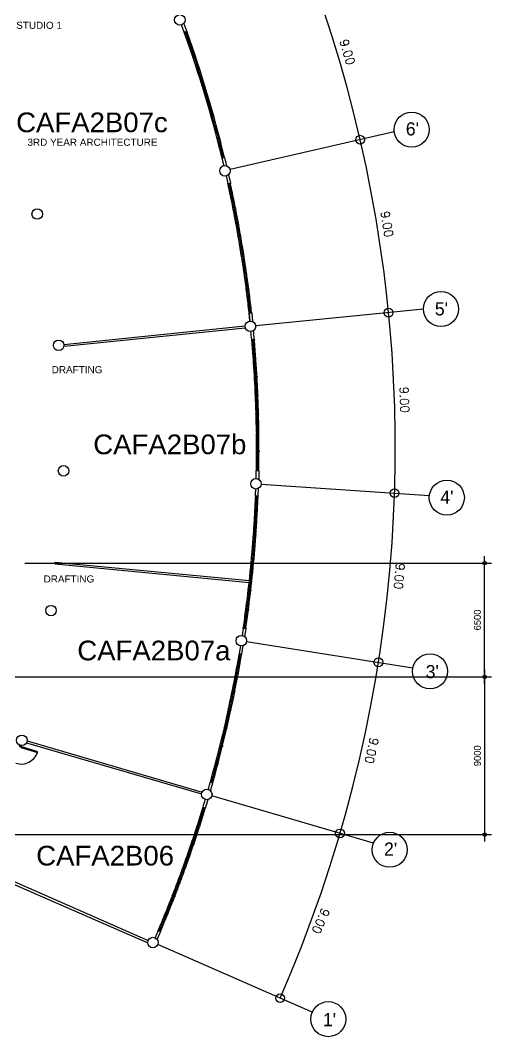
# Model space of a CAD drawing. Header units: millimetres. Extents: x -616979 to 2364082, y 43054 to 1637649.
# Drawn here: x 389505 to 416390, y 52228 to 110240 of the extents above; entities that cross this region are included whole.
import ezdxf

# ---------------------------------------------------------------- set-up
doc = ezdxf.new("R2010")
doc.units = ezdxf.units.MM
for name, color, linetype in [('a-column', 7, 'Continuous'), ('a-dimension', 1, 'Continuous'), ('a-door', 1, 'Continuous'), ('A-TEXT', 7, 'Continuous'), ('a-wall', 5, 'Continuous'), ('a-windows', 7, 'Continuous'), ('a_text', 255, 'Continuous'), ('WALLS', 7, 'Continuous')]:
    doc.layers.add(name, color=color, linetype=linetype)
doc.styles.add('500scale@80cl', font='romans.shx', dxfattribs={"height": 1})
doc.styles.add('arial', font='arial.ttf')
doc.styles.add('Century Gothic', font='GOTHIC.TTF')
doc.styles.add('style1', font='arial.ttf')
doc.dimstyles.new('scale 200', dxfattribs={"dimtxt": 400, "dimasz": 400, "dimexe": 400, "dimexo": 400, "dimgap": 200, "dimtad": 1, "dimdec": 0, "dimzin": 0, "dimdsep": 46, "dimtxsty": 'Century Gothic', "dimblk": 'SMALL', "dimcen": 400, "dimdle": 400, "dimclrd": 1, "dimclre": 1, "dimadec": 0, "dimazin": 0, "dimtfac": 1, "dimtdec": 0, "dimtofl": 0, "dimtmove": 0, "dimatfit": 3, "dimldrblk": 'OPEN90', "dimfxl": 1, "dimtolj": 1, "dimtzin": 0, "dimarcsym": 1})

# ---------------------------------------------------------------- blocks, each defined once
blk = doc.blocks.new('_Small')
at = {"color": 0, "lineweight": -2}
blk.add_circle((0, 0), 0.25, dxfattribs=at)
blk = doc.blocks.new('*D21')
at = {"color": 1, "lineweight": -2, "transparency": 16777216}
for p, q in [((415990, 72362), (415990, 79662)), ((389755, 79262), (416390, 79262)), ((384088, 72762), (416390, 72762))]:
    blk.add_line(p, q, dxfattribs=at)
at = {"layer": 'Defpoints', "color": 0, "transparency": 16777216}
for p in [(389355, 79262), (415990, 79262), (383688, 72762)]:
    blk.add_point(p, dxfattribs=at)
at = {"color": 1, "lineweight": -2, "transparency": 16777216, "xscale": 400, "yscale": 400, "zscale": 400}
for p, rotation in [((415990, 79262), 90), ((415990, 72762), 270)]:
    blk.add_blockref('_Small', p, dxfattribs=dict(at, rotation=rotation))
at = {"color": 0, "transparency": 16777216, "insert": (415580, 76012), "char_height": 400, "attachment_point": 5, "rotation": 90, "style": 'Century Gothic'}
blk.add_mtext('\\A1;6500', dxfattribs=at)
blk = doc.blocks.new('_Open90')
at = {"color": 0, "linetype": 'ByBlock', "lineweight": -2}
for p, q in [((0, 0), (-1, 0)), ((-0.5, 0.5), (0, 0)), ((0, 0), (-0.5, -0.5))]:
    blk.add_line(p, q, dxfattribs=at)
blk = doc.blocks.new('*D22')
at = {"color": 1, "lineweight": -2, "transparency": 16777216}
for p, q in [((415990, 73162), (415990, 63362)), ((384088, 72762), (416390, 72762)), ((384088, 63762), (416390, 63762))]:
    blk.add_line(p, q, dxfattribs=at)
at = {"layer": 'Defpoints', "color": 0, "transparency": 16777216}
for p in [(383688, 72762), (383688, 63762), (415990, 63762)]:
    blk.add_point(p, dxfattribs=at)
at = {"color": 1, "lineweight": -2, "transparency": 16777216, "xscale": 400, "yscale": 400, "zscale": 400}
for p, rotation in [((415990, 72762), 90), ((415990, 63762), 270)]:
    blk.add_blockref('_Small', p, dxfattribs=dict(at, rotation=rotation))
at = {"color": 0, "transparency": 16777216, "insert": (415580, 68262), "char_height": 400, "attachment_point": 5, "rotation": 90, "style": 'Century Gothic'}
blk.add_mtext('\\A1;9000', dxfattribs=at)

msp = doc.modelspace()

# ---------------------------------------------------------------- linework, layer by layer
for p, q in [((410836.272, 103873.898), (401468.759, 101716.679)), ((412495.818, 93749.837), (402929.822, 92803.458)), ((403243.033, 83765.289), (412840.285, 83118.283)), ((402404.936, 74783.576), (411899.627, 73281.995)), ((406150.732, 53629.051), (397343.61, 57481.13))]:
    msp.add_line(p, q)
for centre, radius in [((411827.5, 104006.063), 1000), ((408891.734, 103426.096), 250), ((413495.736, 93762.659), 1000), ((410510.078, 93553.385), 250), ((413832.792, 82996.095), 1000), ((410848.225, 83252.58), 250), ((409928.689, 73593.698), 250), ((412879.711, 73083.411), 1000), ((410579.598, 62894.155), 1000), ((407066.929, 53228.322), 1000)]:
    msp.add_circle(centre, radius)
msp.add_arc((332512.787, 85836.991), 78378.059, 336.37627845, 49.56052121)
at = {"layer": 'a-column'}
for centre in [(398602.809, 110267.156), (401176.41, 101649.355), (390466.24, 99182.938), (402631.279, 92773.923), (391694.178, 91691.898), (391968.624, 84525.362), (402943.712, 83785.468), (391253.042, 76547.244), (402108.619, 74830.439), (389591.155, 69140.379), (400139.605, 66054.738), (397068.751, 57601.349), (397068.751, 57601.349)]:
    msp.add_circle(centre, 300, dxfattribs=at)
at = {"layer": 'a-dimension', "color": 8}
msp.add_line((409653.605, 63271.695), (400427.539, 65970.512), dxfattribs=at)
for centre in [(407738.428, 63831.924), (404322.521, 54428.678)]:
    msp.add_circle(centre, 250, dxfattribs=at)
at = {"layer": 'a-door'}
for points in [[(389458.285, 68866.94), (389443.984, 68819.038), (389539.376, 68788.981), (389553.662, 68836.841)], [(389525.023, 68741.042), (390484.026, 68448.115), (390498.633, 68495.934), (389539.363, 68788.937)]]:
    msp.add_lwpolyline(points, close=True, dxfattribs=at)
for centre, radius, start, end in [((332512.787, 85836.991), 59520.304, 343.30787536, 343.4098342), ((389542.023, 68790.566), 1002.318, 252.75677933, 340.02203374)]:
    msp.add_arc(centre, radius, start, end, dxfattribs=at)
at = {"layer": 'a-wall'}
for p, q in [((398859.083, 109562.305), (398705.319, 109985.214)), ((399000.341, 109612.818), (398833.231, 110075.048)), ((401004.314, 102379.34), (401108.464, 101941.559)), ((401150.021, 102414.532), (401263.751, 101936.359)), ((401243.112, 101356.864), (401340.976, 100917.634)), ((401380.484, 101429.459), (401487.352, 100949.706)), ((402553.689, 93519.895), (402601.368, 93072.428)), ((402702.575, 93536.239), (402754.469, 93047.463)), ((391989.118, 91741.642), (402327.76, 92793.306)), ((391999.238, 91642.155), (402337.88, 92693.82)), ((403111.513, 84532.483), (403100.743, 84041.088)), ((391489.836, 79212.61), (391499.301, 79312.161)), ((391489.836, 79212.61), (402567.726, 78159.299)), ((391499.301, 79312.161), (402577.191, 78258.85)), ((402215.783, 75530.861), (402153.991, 75126.988)), ((402364.297, 75508.902), (402296.932, 75063.973)), ((402061.126, 74534.222), (401987.737, 74090.246)), ((402135.398, 74065.28), (402216.063, 74550.148)), ((397365.625, 58290.083), (397187.502, 57876.845)), ((397503.668, 58231.448), (397304.729, 57786.591))]:
    msp.add_line(p, q, dxfattribs=at)
for centre, radius, start, end in [((332440.707, 85822.958), 70534.198, 5.04631816, 5.4118606), ((332512.787, 85836.991), 70610.798, 5.04010713, 5.43893524), ((332512.787, 85836.991), 70460.798, 358.57549893, 358.94142146), ((332512.787, 85836.991), 70460.798, 357.75537019, 358.08760361), ((332512.787, 85836.991), 70610.798, 357.75537019, 358.12051096), ((332512.787, 85836.991), 70605.798, 353.38879574, 355.08663802), ((333693.862, 85606.247), 69263.019, 343.85176718, 344.18975682), ((331279.603, 86077.745), 71861.638, 343.99426641, 344.35266092), ((332512.787, 85836.991), 70460.798, 343.08483514, 343.45075506), ((332512.787, 85836.991), 70610.798, 343.08483514, 343.48366241)]:
    msp.add_arc(centre, radius, start, end, dxfattribs=at)
at = {"layer": 'a-windows', "linetype": 'ByBlock'}
for p, q in [((398875.883, 109515.325), (398859.083, 109562.305)), ((398859.736, 109562.538), (399000.341, 109612.818)), ((399017.161, 109565.732), (398875.883, 109515.325)), ((399000.341, 109612.818), (399017.161, 109565.732)), ((399357.624, 108588.953), (399215.629, 108540.622)), ((399215.629, 108540.622), (399231.72, 108493.282)), ((399231.72, 108493.282), (399373.757, 108541.515)), ((399365.68, 108565.286), (399357.624, 108588.953)), ((399373.757, 108541.515), (399365.676, 108565.285)), ((399691.456, 107583.511), (399548.747, 107537.314)), ((399548.747, 107537.314), (399564.123, 107489.737)), ((399564.123, 107489.737), (399706.871, 107535.834)), ((399699.152, 107559.725), (399691.456, 107583.511)), ((399706.871, 107535.834), (399699.152, 107559.725)), ((400010.16, 106573.171), (399866.775, 106529.121)), ((399866.775, 106529.121), (399881.442, 106481.321)), ((399881.442, 106481.321), (400024.859, 106525.269)), ((400017.499, 106549.273), (400010.16, 106573.171)), ((400024.859, 106525.269), (400017.495, 106549.271)), ((400313.668, 105558.163), (400169.642, 105516.271)), ((400183.587, 105468.255), (400327.65, 105510.047)), ((400320.65, 105534.158), (400313.668, 105558.163)), ((400327.65, 105510.047), (400320.65, 105534.158)), ((400601.919, 104538.718), (400457.278, 104498.99)), ((400457.278, 104498.99), (400470.499, 104450.77)), ((400470.499, 104450.77), (400615.175, 104490.397)), ((400608.538, 104514.61), (400601.919, 104538.718)), ((400615.175, 104490.397), (400608.534, 104514.609)), ((400874.839, 103515.061), (400729.619, 103477.508)), ((400729.619, 103477.508), (400742.12, 103429.096)), ((400742.12, 103429.096), (400887.369, 103466.547)), ((400881.097, 103490.857), (400874.839, 103515.061)), ((400887.369, 103466.547), (400881.097, 103490.857)), ((401138.259, 102463.129), (400992.483, 102427.811)), ((400992.483, 102427.811), (401004.196, 102379.312)), ((401004.314, 102379.34), (401150.021, 102414.532)), ((401150.021, 102414.532), (401138.259, 102463.129)), ((401340.976, 100917.634), (401487.352, 100949.706)), ((401487.352, 100949.706), (401498.025, 100900.858)), ((401351.475, 100868.861), (401340.797, 100917.595)), ((401498.025, 100900.858), (401351.475, 100868.861)), ((401711.302, 99888.672), (401564.276, 99858.818)), ((401564.276, 99858.818), (401574.208, 99809.814)), ((401574.208, 99809.814), (401721.259, 99839.566)), ((401716.276, 99864.172), (401711.302, 99888.672)), ((401721.259, 99839.566), (401716.276, 99864.172)), ((401914.335, 98848.896), (401766.875, 98821.248)), ((401766.875, 98821.248), (401776.07, 98772.101)), ((401776.07, 98772.101), (401923.553, 98799.644)), ((401918.939, 98824.324), (401914.335, 98848.896)), ((401923.553, 98799.644), (401918.935, 98824.323)), ((402101.743, 97806.191), (401953.901, 97780.759)), ((401953.901, 97780.759), (401962.361, 97731.479)), ((401962.361, 97731.479), (402110.221, 97756.803)), ((402105.978, 97781.552), (402101.743, 97806.191)), ((402110.221, 97756.803), (402105.978, 97781.552)), ((402273.486, 96760.791), (402125.312, 96737.582)), ((402125.312, 96737.582), (402133.024, 96688.181)), ((402133.024, 96688.181), (402281.223, 96711.279)), ((402277.351, 96736.091), (402273.486, 96760.791)), ((402281.223, 96711.279), (402277.351, 96736.091)), ((402429.523, 95712.932), (402281.068, 95691.954)), ((402281.068, 95691.954), (402288.045, 95642.443)), ((402288.045, 95642.443), (402436.519, 95663.308)), ((402433.019, 95688.177), (402429.523, 95712.932)), ((402436.519, 95663.308), (402433.015, 95688.177)), ((402568.913, 94664.007), (402420.458, 94643.029)), ((402420.458, 94643.029), (402427.434, 94593.519)), ((402427.434, 94593.519), (402575.908, 94614.383)), ((402572.409, 94639.253), (402568.913, 94664.007)), ((402575.908, 94614.383), (402572.404, 94639.252)), ((402697.097, 93585.939), (402548.227, 93569.489)), ((402548.227, 93569.489), (402553.672, 93519.893)), ((402553.677, 93519.894), (402702.575, 93536.239)), ((402702.575, 93536.239), (402697.097, 93585.939)), ((402705.51, 91977.485), (402701.126, 92027.186)), ((402701.509, 92027.22), (402850.564, 92040.366)), ((402854.941, 91990.558), (402705.51, 91977.485)), ((402850.564, 92040.366), (402854.941, 91990.558)), ((402937.533, 90959.446), (402787.916, 90948.563)), ((402787.916, 90948.563), (402791.523, 90898.693)), ((402791.523, 90898.693), (402941.153, 90909.47)), ((402939.345, 90934.512), (402937.533, 90959.446)), ((402941.153, 90909.47), (402939.345, 90934.512)), ((402962.444, 84585.14), (402961.547, 84535.254)), ((402961.547, 84535.254), (403111.513, 84532.483)), ((403112.439, 84582.475), (402962.444, 84585.14)), ((403111.513, 84532.483), (403112.439, 84582.475)), ((402868.126, 81983.39), (402865.374, 81933.466)), ((402865.374, 81933.466), (403015.272, 81927.477)), ((403018.029, 81977.508), (402868.126, 81983.39)), ((403015.272, 81927.477), (403018.029, 81977.508)), ((402801.484, 80915.368), (402797.965, 80865.382)), ((402797.965, 80865.382), (402947.922, 80859.484)), ((402951.437, 80909.466), (402801.484, 80915.368)), ((402947.922, 80859.484), (402951.437, 80909.466)), ((402718.635, 79848.487), (402714.373, 79798.673)), ((402714.373, 79798.673), (402864.407, 79792.629)), ((402868.678, 79842.55), (402718.635, 79848.487)), ((402864.407, 79792.629), (402868.678, 79842.55)), ((402631.557, 78852.243), (402626.584, 78802.498)), ((402626.584, 78802.499), (402766.741, 78797.059)), ((402771.722, 78846.948), (402631.582, 78852.493)), ((402766.741, 78797.059), (402771.722, 78846.948)), ((401987.737, 74090.246), (401979.136, 74040.992)), ((401979.136, 74040.992), (402127.052, 74015.874)), ((401987.737, 74090.246), (402135.398, 74065.28)), ((402127.052, 74015.874), (402135.398, 74065.28)), ((400348.627, 66783.832), (400335.118, 66735.802)), ((400479.488, 66695.142), (400335.118, 66735.802)), ((400493.038, 66743.271), (400348.627, 66783.832)), ((399910.678, 65288.309), (399925.195, 65336.044)), ((400054.155, 65244.565), (399910.678, 65288.309)), ((399925.212, 65336.039), (400068.722, 65292.396)), ((400068.722, 65292.396), (400054.155, 65244.565)), ((399586.781, 64254.641), (399602.086, 64302.137)), ((399730.311, 64210.869), (399586.781, 64254.641)), ((399602.086, 64302.137), (399745.607, 64258.467)), ((399745.607, 64258.467), (399730.311, 64210.869)), ((399255.106, 63249.675), (399271.071, 63296.92)), ((399398.614, 63205.912), (399255.106, 63249.675)), ((399271.071, 63296.92), (399414.652, 63253.254)), ((399414.513, 63253.301), (399398.614, 63205.912)), ((398910.929, 62257.181), (398927.64, 62304.288)), ((398910.929, 62257.181), (399049.233, 62198.436)), ((398927.64, 62304.288), (399066.012, 62245.732)), ((399066.012, 62245.732), (399049.233, 62198.436)), ((398549.33, 61262.636), (398566.717, 61309.489)), ((398549.33, 61262.636), (398687.543, 61203.956)), ((398566.717, 61309.489), (398705.011, 61250.932)), ((398704.977, 61250.945), (398687.509, 61203.969)), ((398172.804, 60273.628), (398190.905, 60320.25)), ((398172.804, 60273.628), (398310.905, 60214.987)), ((398190.905, 60320.25), (398329.07, 60261.678)), ((398329.07, 60261.678), (398310.905, 60214.987)), ((397781.467, 59290.38), (397800.279, 59336.768)), ((397781.467, 59290.38), (397919.516, 59231.745)), ((397800.279, 59336.768), (397938.379, 59278.156)), ((397938.379, 59278.156), (397919.516, 59231.745)), ((397365.625, 58290.083), (397385.132, 58336.107)), ((397365.625, 58290.083), (397503.668, 58231.448)), ((397385.132, 58336.107), (397523.226, 58277.566))]:
    msp.add_line(p, q, dxfattribs=at)
at = {"layer": 'a-windows'}
for p, q in [((402601.368, 93072.428), (402553.677, 93519.894)), ((397523.226, 58277.566), (397503.668, 58231.448))]:
    msp.add_line(p, q, dxfattribs=at)
at = {"layer": 'a-windows', "linetype": 'ByBlock'}
for points in [[(402858.143, 89868.735), (402856.706, 89893.694), (403006.459, 89902.33), (403009.319, 89852.412), (402859.565, 89843.832)], [(402973.242, 85617.353), (402973.316, 85642.247), (402973.374, 85667.247), (403123.38, 85666.886), (403123.238, 85616.886)]]:
    msp.add_lwpolyline(points, close=True, dxfattribs=at)
for points in [[(402910.714, 88812.88), (402909.652, 88837.858), (403059.517, 88844.246), (403061.623, 88794.291), (402911.761, 88788.008), (402910.714, 88812.88)], [(402947.438, 87756.355), (402946.752, 87781.346), (403096.695, 87785.485), (403098.056, 87735.504), (402948.112, 87731.471), (402947.433, 87756.355)], [(403118.295, 86701.234), (403117.982, 86726.232), (402967.997, 86724.343), (402968.607, 86674.347), (403118.598, 86676.13), (403118.291, 86701.234)], [(403069.406, 83071.437), (402919.521, 83077.312), (402917.533, 83027.352), (403067.426, 83021.37), (403069.388, 83071.438)], [(402647.99, 77655.421), (402499.525, 77677.352), (402505.303, 77727.016), (402653.773, 77705.196), (402647.99, 77655.421)], [(402515.945, 76593.477), (402367.537, 76615.425), (402374.068, 76664.997), (402522.483, 76643.158), (402515.945, 76593.477)], [(402364.297, 75508.902), (402215.783, 75530.861), (402223.071, 75580.327), (402371.481, 75558.491), (402364.297, 75508.902)], [(401929.818, 72938.413), (401795.253, 72974.29), (401803.955, 73023.715), (401938.978, 72987.763), (401929.818, 72938.413)], [(401727.499, 71893.637), (401593.139, 71929.478), (401603.014, 71978.593), (401737.383, 71942.815), (401727.499, 71893.637)], [(401509.731, 70851.977), (401374.999, 70887.909), (401385.618, 70936.825), (401520.332, 70900.956), (401509.731, 70851.977)], [(401276.571, 69813.69), (401140.884, 69849.818), (401152.254, 69898.568), (401287.876, 69862.422), (401276.571, 69813.69)], [(401028.045, 68778.908), (400890.845, 68815.438), (400902.945, 68863.96), (401040.066, 68827.449), (401028.045, 68778.908)], [(400764.222, 67747.924), (400624.941, 67785.01), (400637.776, 67833.334), (400776.961, 67796.274), (400764.222, 67747.924)]]:
    msp.add_lwpolyline(points, dxfattribs=at)
for centre, radius, start, end in [((332512.787, 85836.991), 70461.016, 13.61884059, 19.63638523), ((332512.787, 85836.991), 70535.798, 13.61884059, 19.63638523), ((332512.787, 85836.991), 70610.581, 13.61884059, 19.63638523), ((332512.787, 85836.991), 70465.798, 11.47859875, 12.31796064), ((332512.787, 85836.991), 70535.798, 11.47859827, 12.31796064), ((332512.787, 85836.991), 70605.798, 11.4785978, 12.31796064), ((332512.787, 85836.991), 70465.798, 10.61894827, 11.43794085), ((332512.787, 85836.991), 70535.798, 10.61894868, 11.43794085), ((332512.787, 85836.991), 70605.798, 10.61894909, 11.43794085), ((332512.787, 85836.991), 70465.798, 9.75929778, 10.57829031), ((332512.787, 85836.991), 70535.798, 9.75929908, 10.57829031), ((332512.787, 85836.991), 70605.798, 9.75930038, 10.57829031), ((332512.787, 85836.991), 70465.798, 8.8996473, 9.71863977), ((332512.787, 85836.991), 70535.798, 8.89964949, 9.71863977), ((332512.787, 85836.991), 70605.798, 8.89965167, 9.71863977), ((332512.787, 85836.991), 70465.798, 8.03999682, 8.85898924), ((332512.787, 85836.991), 70535.798, 8.0399999, 8.85898924), ((332512.787, 85836.991), 70605.798, 8.04000296, 8.85898924), ((332512.787, 85836.991), 70465.798, 7.18039304, 7.99933873), ((332512.787, 85836.991), 70535.798, 7.18038751, 7.99933873), ((332512.787, 85836.991), 70605.798, 7.180382, 7.99933873), ((332512.787, 85836.991), 70465.798, 6.30042012, 7.13980178), ((332512.787, 85836.991), 70535.798, 6.30042012, 7.13980578), ((332512.787, 85836.991), 70605.798, 6.30042012, 7.13980977), ((332512.787, 85836.991), 70465.798, 4.16017242, 4.99953558), ((332512.787, 85836.991), 70535.798, 4.16017242, 4.99953558), ((332512.787, 85836.991), 70605.798, 4.16017242, 4.99953558), ((332512.787, 85836.991), 70465.798, 3.30056667, 4.1195139), ((332512.787, 85836.991), 70535.798, 3.30056667, 4.11951419), ((332512.787, 85836.991), 70605.798, 3.30056667, 4.11951449), ((332512.787, 85836.991), 70465.798, 2.44091774, 3.25995546), ((332512.787, 85836.991), 70535.798, 2.44091774, 3.25997463), ((332512.787, 85836.991), 70605.798, 2.44091774, 3.25999377), ((332512.787, 85836.991), 70465.798, 1.58126881, 2.4003462), ((332512.787, 85836.991), 70535.798, 1.58126881, 2.4003462), ((332512.787, 85836.991), 70605.798, 1.58126881, 2.4003462), ((332512.787, 85836.991), 70465.798, 0.72157669, 1.54069726), ((332512.787, 85836.991), 70535.798, 0.72157669, 1.54069726), ((332512.787, 85836.991), 70605.798, 0.72157669, 1.54069726), ((332512.787, 85836.991), 70465.798, 359.86197094, 0.68091878), ((332512.787, 85836.991), 70535.798, 359.86197094, 0.68091878), ((332512.787, 85836.991), 70605.798, 359.86197094, 0.68091878), ((332512.787, 85836.991), 70465.798, 358.98199305, 359.8213994), ((332512.787, 85836.991), 70535.798, 358.98199305, 359.8213994), ((332512.787, 85836.991), 70605.798, 358.98199305, 359.8213994), ((332512.787, 85836.991), 70465.798, 356.86579221, 357.71471228), ((332512.787, 85836.991), 70535.798, 356.86579221, 357.71471228), ((332512.787, 85836.991), 70605.798, 356.86579221, 357.71471228), ((332512.787, 85836.991), 70465.798, 355.99654302, 356.82513446), ((332512.787, 85836.991), 70535.798, 355.99654302, 356.82513446), ((332512.787, 85836.991), 70605.798, 355.99654302, 356.82513446), ((332512.787, 85836.991), 70465.798, 355.12729322, 355.95584067), ((332512.787, 85836.991), 70535.798, 355.12729322, 355.95584067), ((332512.787, 85836.991), 70605.798, 355.12729322, 355.95584067), ((332512.787, 85836.991), 70465.798, 353.38879574, 355.08663802), ((332512.787, 85836.991), 70465.798, 353.38879574, 355.08663802), ((332512.787, 85836.991), 70605.798, 353.38879574, 355.08663802), ((332512.787, 85836.991), 70535.798, 354.31496068, 355.08663802), ((332512.787, 85836.991), 70535.798, 353.38879574, 354.27419179), ((332512.787, 85836.991), 70465.798, 352.51954412, 353.34813707), ((332512.787, 85836.991), 70535.798, 352.51954412, 353.34813707), ((332512.787, 85836.991), 70605.798, 352.51954412, 353.34813707), ((332512.787, 85836.991), 70465.798, 351.62996938, 352.4788848), ((332512.787, 85836.991), 70535.798, 351.62996938, 352.4788848), ((332512.787, 85836.991), 70605.798, 351.62996938, 352.4788848), ((333693.862, 85606.247), 69263.019, 344.23103095, 350.38721977), ((331279.603, 86077.745), 71861.638, 344.39252544, 350.33795934), ((332512.787, 85836.991), 70535.798, 349.51885073, 350.36260077), ((332512.787, 85836.991), 70535.798, 348.65437984, 349.47809721), ((332512.787, 85836.991), 70535.798, 347.7899137, 348.61365999), ((332512.787, 85836.991), 70535.798, 346.9254662, 347.74923045), ((332512.787, 85836.991), 70535.798, 346.06099558, 346.88481729), ((332512.787, 85836.991), 70535.798, 345.19654357, 346.02037473), ((332512.787, 85836.991), 70535.798, 344.31145683, 345.15592892), ((333188.131, 85573.478), 69741.136, 342.24060424, 343.08948986), ((333188.131, 85573.478), 69811.136, 342.24144214, 343.08948986), ((333188.131, 85573.478), 69881.136, 342.24227835, 343.08948986), ((333188.131, 85573.478), 69741.136, 341.37114956, 342.1996069), ((333188.131, 85573.478), 69811.136, 341.37286783, 342.20044973), ((333188.131, 85573.478), 69881.136, 341.37458265, 342.20129087), ((333188.131, 85573.478), 69741.136, 340.5078036, 341.33017625), ((333188.131, 85573.478), 69811.136, 340.5043454, 341.33189204), ((333188.131, 85573.478), 69881.136, 340.50089415, 341.33360439), ((333188.131, 85573.478), 69741.136, 339.6383795, 340.46673306), ((333188.131, 85573.478), 69811.136, 339.63578334, 340.46323945), ((333188.131, 85573.478), 69881.136, 339.63319239, 340.45975286), ((333188.131, 85573.478), 69741.136, 338.76898645, 339.59731875), ((333188.131, 85573.478), 69811.136, 338.767239, 339.59470856), ((333188.131, 85573.478), 69881.136, 338.76549506, 339.59210361), ((333188.131, 85573.478), 69741.136, 337.89959915, 338.72789682), ((333188.131, 85573.478), 69811.136, 337.89869982, 338.72615654), ((333188.131, 85573.478), 69881.136, 337.89780228, 338.72441974), ((333188.131, 85573.478), 69741.136, 337.00957703, 337.85847377), ((333188.131, 85573.478), 69811.136, 337.00957703, 337.85760013), ((333188.131, 85573.478), 69881.136, 337.00957703, 337.85672824)]:
    msp.add_arc(centre, radius, start, end, dxfattribs=at)
at = {"layer": 'WALLS'}
for p, q in [((389889.095, 69105.28), (399869.113, 66184.485)), ((389861.007, 69009.306), (399841.496, 66088.373)), ((387196.246, 61779.255), (396773.697, 57578.386)), ((387282.118, 61905.499), (396793.892, 57721.567))]:
    msp.add_line(p, q, dxfattribs=at)

# ---------------------------------------------------------------- texts
at = {"color": 0, "style": 'style1'}
for s, p in [('CAFA2B07c', (389265.165, 103853.267)), ('CAFA2B07b', (393664.897, 85473.304)), ('CAFA2B07a', (392754.663, 73708.535)), ('CAFA2B06', (390410.796, 61998.603))]:
    msp.add_text(s, height=1125, dxfattribs=at).set_placement(p)
at = {"char_height": 500, "attachment_point": 5, "style": '500scale@80cl'}
for insert, rotation in [((408160.466, 108428.246), 286.7263029), ((410421.959, 98607.936), 279.40787862), ((411414.083, 88579.55), 272.08945434), ((411120.673, 78506.48), 264.77103007), ((409546.51, 68552.845), 257.45260579), ((406644.38, 58827.725), 246.79457209)]:
    msp.add_mtext('9.00', dxfattribs=dict(at, insert=insert, rotation=rotation))
at = {"layer": 'A-TEXT', "linetype": 'Continuous', "style": 'arial'}
for s, p in [('STUDIO 1', (389269.5, 109754.535)), ('3RD YEAR ARCHITECTURE', (389911.781, 103078.275)), ('DRAFTING', (391295.145, 90097.377)), ('DRAFTING', (390831.782, 78152.016))]:
    msp.add_text(s, height=405, dxfattribs=at).set_placement(p)
at = {"layer": 'a_text', "lineweight": 9, "style": 'Century Gothic'}
for s, p in [("6'", (411494.373, 103669.68)), ("5'", (413150.598, 93395.786)), ("4'", (413463.853, 82651.445)), ("3'", (412627.197, 72685.229)), ("2'", (410252.026, 62560.991)), ("1'", (406768.058, 52822.987))]:
    msp.add_text(s, height=750, dxfattribs=at).set_placement(p)

# ---------------------------------------------------------------- dimensions: what is measured, and where the dimension line sits
for base, p2, picture, middle in [((415990.302, 79262.161), (389354.855, 79262.161), '*D21', (415580.24, 76012.161)), ((415990.302, 63762.161), (383687.787, 63762.161), '*D22', (415580.24, 68262.161))]:
    dim = msp.add_linear_dim(base=base, p1=(383687.787, 72762.161), p2=p2, angle=90, dimstyle='scale 200')
    dim.commit()
    dim.dimension.update_dxf_attribs({"geometry": picture, "text_midpoint": middle})

doc.saveas('drawing.dxf')
